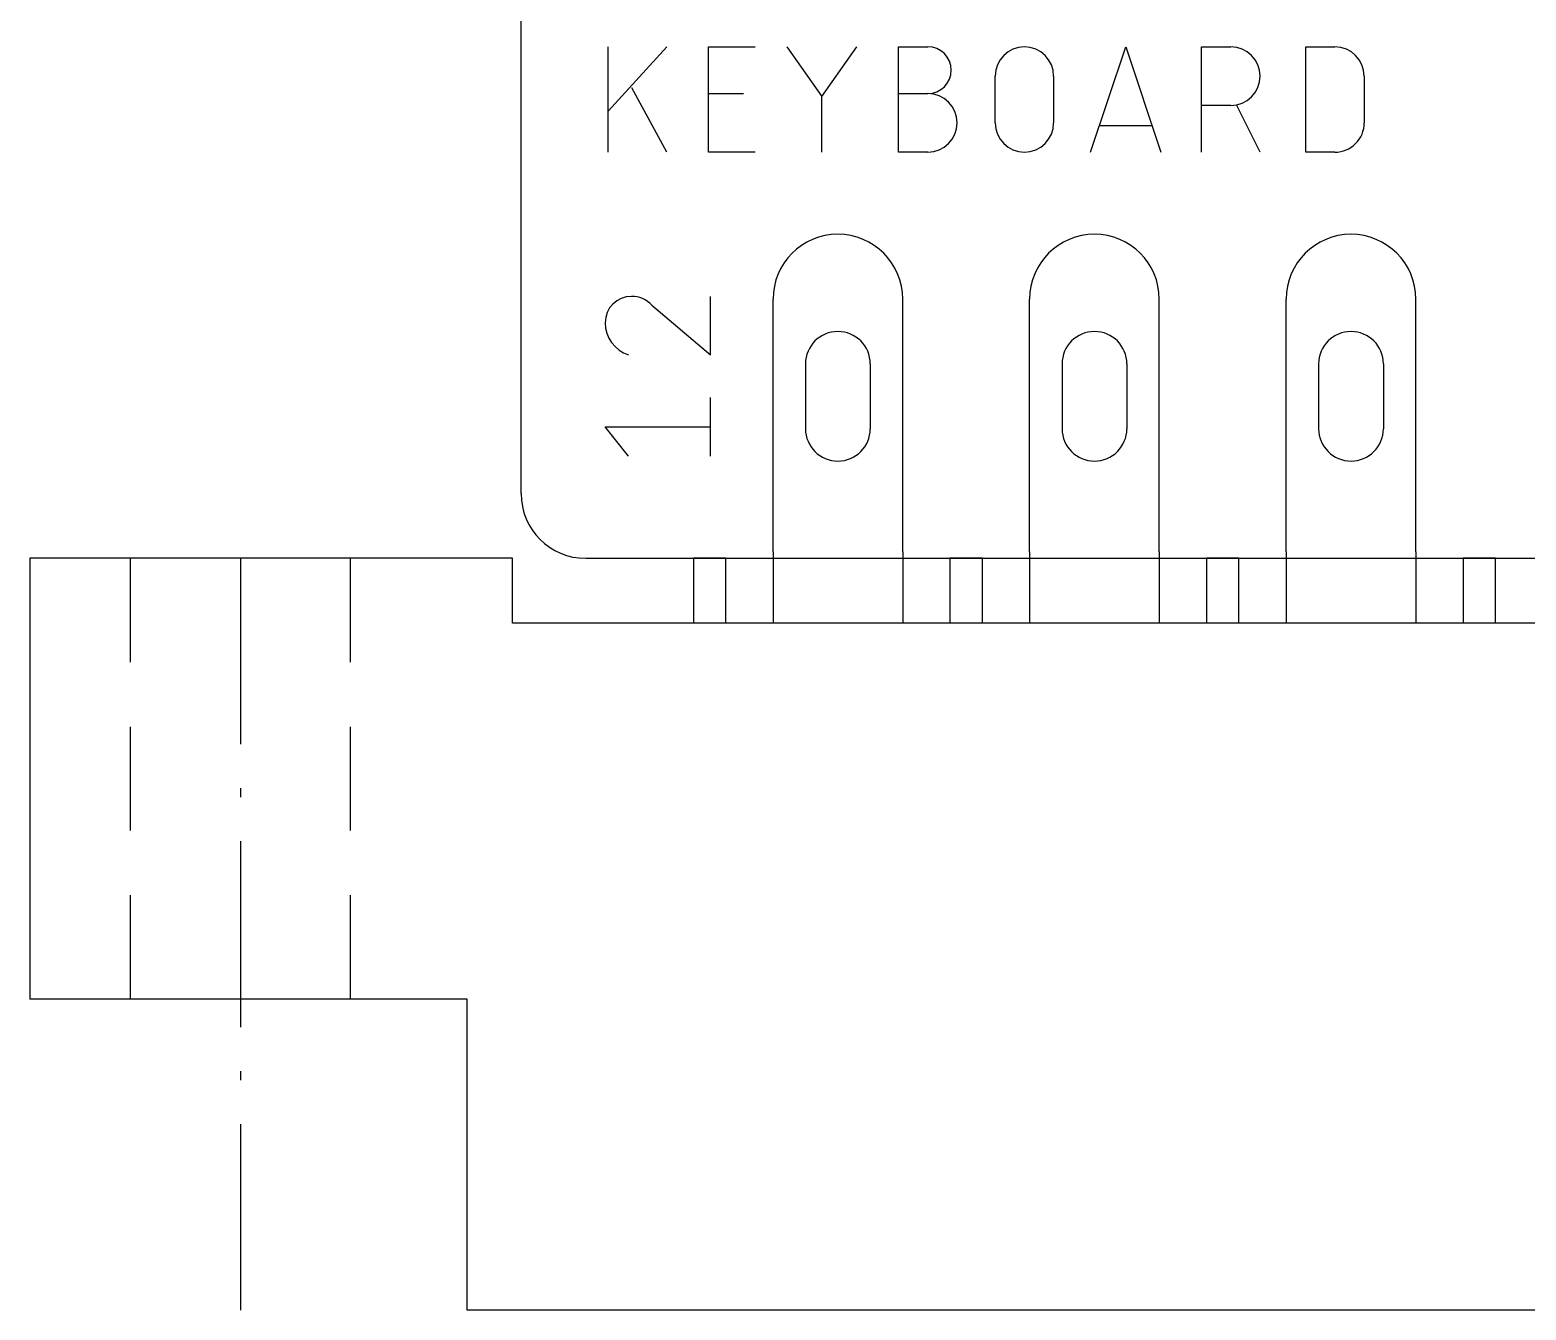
# Model space of a CAD drawing. Extents: x -7.6 to 60.9, y -11.6 to 79.9.
# Drawn here: x -7.58 to 15.51, y -11.6 to 8.15 of the extents above; entities that cross this region are included whole.
import ezdxf

# ---------------------------------------------------------------- set-up
doc = ezdxf.new("R2010")
doc.units = 0
for name, color, linetype in [('20', 30, 'CONTINUOUS'), ('21', 253, 'CONTINUOUS'), ('51', 253, 'CONTINUOUS')]:
    doc.layers.add(name, color=color, linetype=linetype)

msp = doc.modelspace()

# ---------------------------------------------------------------- linework, layer by layer
at = {"layer": '20'}
for p, q in [((0, 1), (0, 54)), ((1, 0), (52, 0))]:
    msp.add_line(p, q, dxfattribs=at)
msp.add_arc((1, 1), 1, 180, 270, dxfattribs=at)
at = {"layer": '21'}
for p, q in [((1.3462, 6.2675), (1.3462, 7.8931)), ((2.2493, 7.8931), (1.3462, 6.8996)), ((2.8912, 6.2675), (2.8912, 7.8931)), ((2.8912, 7.8931), (3.6137, 7.8931)), ((4.1005, 7.8931), (4.6424, 7.1254)), ((4.6424, 7.1254), (5.1843, 7.8931)), ((5.8272, 6.2675), (5.8272, 7.8931)), ((5.8272, 7.8931), (6.2787, 7.8931)), ((8.7899, 6.2675), (9.3318, 7.8931)), ((9.3318, 7.8931), (9.8736, 6.2675)), ((10.5046, 6.2675), (10.5046, 7.8931)), ((10.5046, 7.8931), (10.9561, 7.8931)), ((12.1107, 6.2675), (12.1107, 7.8931)), ((12.1107, 7.8931), (12.5622, 7.8931)), ((7.3171, 6.719), (7.3171, 7.4415)), ((8.2202, 7.4415), (8.2202, 6.719)), ((13.0138, 7.4415), (13.0138, 6.719)), ((2.2493, 6.2675), (1.7074, 7.2609)), ((2.8912, 7.1706), (3.4331, 7.1706)), ((5.8272, 7.1706), (6.2787, 7.1706)), ((4.6424, 6.2675), (4.6424, 7.1254)), ((10.9561, 6.9899), (10.5046, 6.9899)), ((11.4077, 6.2675), (11.0465, 6.9899)), ((9.7382, 6.6739), (8.9254, 6.6739)), ((3.6137, 6.2675), (2.8912, 6.2675)), ((6.2787, 6.2675), (5.8272, 6.2675)), ((12.5622, 6.2675), (12.1107, 6.2675)), ((2.9238, 3.1393), (2.9238, 4.0424)), ((2.0207, 3.907), (2.9238, 3.1393)), ((2.9238, 1.5762), (2.9238, 2.4793)), ((1.6594, 1.5762), (1.2982, 2.0278)), ((1.2982, 2.0278), (2.9238, 2.0278)), ((-7.58, 0), (-7.58, -6.8)), ((-6.03, 0), (-7.58, 0)), ((-4.33, 0), (-6.03, 0)), ((-6.03, -1.6), (-6.03, 0)), ((-2.63, 0), (-4.33, 0)), ((-4.33, 0), (-4.33, -2.8667)), ((-0.13, 0), (-2.63, 0)), ((-2.63, -1.6), (-2.63, 0)), ((-0.13, -1), (-0.13, 0)), ((3.16, 0), (2.66, 0)), ((2.66, 0), (2.66, -1)), ((3.16, -1), (3.16, 0)), ((3.89, 0.1), (3.89, -1)), ((5.89, 0.1), (5.89, -1)), ((7.12, 0), (6.62, 0)), ((6.62, 0), (6.62, -1)), ((7.12, -1), (7.12, 0)), ((7.85, 0.1), (7.85, -1)), ((9.85, 0.1), (9.85, -1)), ((11.08, 0), (10.58, 0)), ((10.58, 0), (10.58, -1)), ((11.08, -1), (11.08, 0)), ((11.81, 0.1), (11.81, -1)), ((13.81, 0.1), (13.81, -1)), ((15.04, 0), (14.54, 0)), ((14.54, 0), (14.54, -1)), ((15.04, -1), (15.04, 0)), ((53.47, -1), (-0.13, -1)), ((-6.03, -4.2), (-6.03, -2.6)), ((-2.63, -4.2), (-2.63, -2.6)), ((-4.33, -3.548), (-4.33, -3.6853)), ((-4.33, -4.3667), (-4.33, -7.2333)), ((-6.03, -6.8), (-6.03, -5.2)), ((-2.63, -6.8), (-2.63, -5.2)), ((-6.03, -6.8), (-7.58, -6.8)), ((-2.63, -6.8), (-6.03, -6.8)), ((-0.83, -6.8), (-2.63, -6.8)), ((-0.83, -11.6), (-0.83, -6.8)), ((-4.33, -7.9147), (-4.33, -8.052)), ((-4.33, -8.7333), (-4.33, -11.6)), ((54.17, -11.6), (-0.83, -11.6))]:
    msp.add_line(p, q, dxfattribs=at)
for centre, radius, start, end in [((6.2787, 7.5318), 0.3612, 270, 90), ((7.7686, 7.4415), 0.4516, 0, 180), ((10.9561, 7.4415), 0.4516, 270, 90), ((12.5622, 7.4415), 0.4516, 0, 90), ((6.2787, 6.719), 0.4516, 270, 90), ((7.7686, 6.719), 0.4516, 180, 0), ((12.5622, 6.719), 0.4516, 269.9996, 0), ((1.7046, 3.636), 0.4064, 90, 180), ((1.7046, 3.6059), 0.4365, 43.6033, 90), ((1.8203, 3.636), 0.5221, 180.0001, 252.0552)]:
    msp.add_arc(centre, radius, start, end, dxfattribs=at)
at = {"layer": '51'}
for p, q in [((3.89, 0.1), (3.89, 4)), ((5.89, 0.1), (5.89, 4)), ((7.85, 0.1), (7.85, 4)), ((9.85, 0.1), (9.85, 4)), ((11.81, 0.1), (11.81, 4)), ((13.81, 0.1), (13.81, 4)), ((4.39, 3), (4.39, 2)), ((5.39, 3), (5.39, 2)), ((8.35, 3), (8.35, 2)), ((9.35, 3), (9.35, 2)), ((12.31, 3), (12.31, 2)), ((13.31, 3), (13.31, 2))]:
    msp.add_line(p, q, dxfattribs=at)
for centre, radius, start, end in [((4.89, 4), 1, 0, 180), ((8.85, 4), 1, 0, 180), ((12.81, 4), 1, 0, 180), ((4.89, 3), 0.5, 0, 180), ((8.85, 3), 0.5, 0, 180), ((12.81, 3), 0.5, 0, 180), ((4.89, 2), 0.5, 180, 0), ((8.85, 2), 0.5, 180, 0), ((12.81, 2), 0.5, 180, 0)]:
    msp.add_arc(centre, radius, start, end, dxfattribs=at)

doc.saveas('drawing.dxf')
